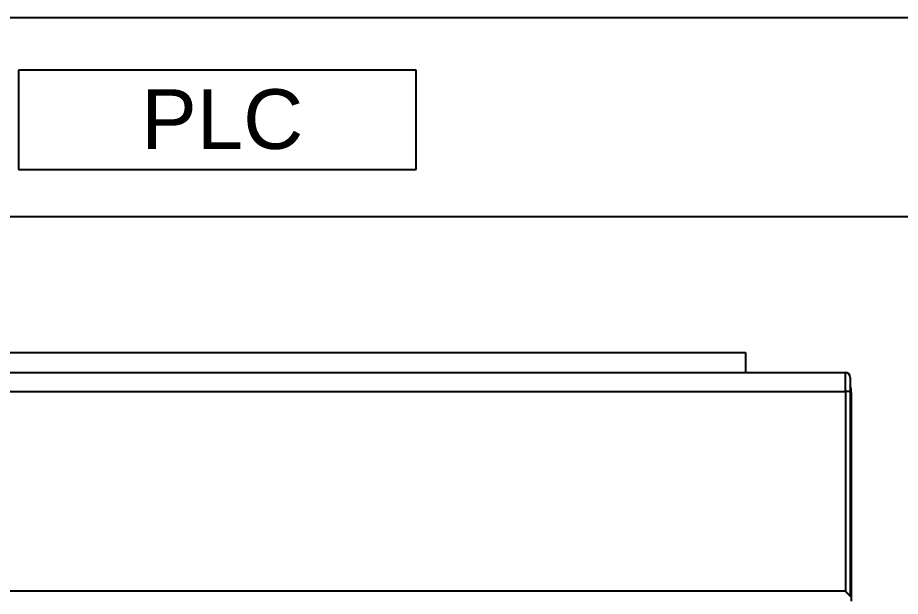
# Model space of a CAD drawing. Header units: millimetres. Extents: x 12275 to 14043, y 11466 to 13479.
# Drawn here: x 12958 to 13046.8, y 13099.3 to 13157.5 of the extents above; entities that cross this region are included whole.
import ezdxf

# ---------------------------------------------------------------- set-up
doc = ezdxf.new("R2010")
doc.units = ezdxf.units.MM
doc.styles.get("Standard").update_dxf_attribs({"font": 'arial.ttf'})

msp = doc.modelspace()

# ---------------------------------------------------------------- linework, layer by layer
at = {"color": 0}
for p, q in [((12894.27028, 13157.46096), (13274.27028, 13157.46096)), ((12958.10155, 13152.1895), (12958.10155, 13142.1895)), ((12998.10155, 13152.1895), (12958.10155, 13152.1895)), ((12998.10155, 13142.1895), (12998.10155, 13152.1895)), ((12958.10155, 13142.1895), (12998.10155, 13142.1895)), ((12894.27028, 13137.46096), (13274.27028, 13137.46096))]:
    msp.add_line(p, q, dxfattribs=at)
at = {"color": 0, "linetype": 'Continuous'}
for p, q in [((12952.12053, 13123.78511), (13031.22053, 13123.78511)), ((13031.22053, 13123.78511), (13031.22053, 13121.78511)), ((12942.07053, 13121.78511), (13041.27053, 13121.78511)), ((13041.27053, 13119.86837), (13041.27053, 13121.78511)), ((13041.77053, 13121.28511), (13041.77053, 13119.84755)), ((12942.07053, 13119.86837), (13041.27053, 13119.86837)), ((13041.27053, 13119.86837), (13041.27053, 13099.80592)), ((13041.77052, 13119.84757), (13041.76997, 13119.84856)), ((13041.77053, 13119.84755), (13041.77053, 13099.28554)), ((13041.87053, 13119.78511), (13041.77053, 13119.78511)), ((13041.87053, 13119.78511), (13041.87053, 13098.78511)), ((13041.27053, 13099.80592), (12942.07053, 13099.80592))]:
    msp.add_line(p, q, dxfattribs=at)
msp.add_lwpolyline([(13041.2703, 13099.80631), (13041.2743, 13099.80131), (13041.2773, 13099.79631), (13041.2813, 13099.79131), (13041.2853, 13099.78631), (13041.2883, 13099.78131), (13041.2923, 13099.77631), (13041.2963, 13099.77231), (13041.2993, 13099.76731), (13041.3033, 13099.76231), (13041.3073, 13099.75831), (13041.3113, 13099.75331), (13041.3153, 13099.74831), (13041.3193, 13099.74431), (13041.3233, 13099.73931), (13041.3273, 13099.73531), (13041.3303, 13099.73031), (13041.3343, 13099.72631), (13041.3383, 13099.72231), (13041.3423, 13099.71731), (13041.3463, 13099.71331), (13041.3513, 13099.70831), (13041.3553, 13099.70431), (13041.3593, 13099.70031), (13041.3633, 13099.69531), (13041.3673, 13099.69131), (13041.3713, 13099.68731), (13041.3753, 13099.68331), (13041.3793, 13099.67931), (13041.3833, 13099.67431), (13041.3883, 13099.67031), (13041.3923, 13099.66631), (13041.3963, 13099.66231), (13041.4003, 13099.65831), (13041.4043, 13099.65431), (13041.4093, 13099.65031), (13041.4133, 13099.64631), (13041.4173, 13099.64231), (13041.4213, 13099.63831), (13041.4263, 13099.63431), (13041.4303, 13099.63031), (13041.4343, 13099.62631), (13041.4383, 13099.62231), (13041.4433, 13099.61831), (13041.4473, 13099.61431), (13041.4513, 13099.61031), (13041.4553, 13099.60731), (13041.4603, 13099.60331), (13041.4643, 13099.59931), (13041.4683, 13099.59531), (13041.4723, 13099.59131), (13041.4773, 13099.58731), (13041.4813, 13099.58431), (13041.4853, 13099.58031), (13041.4893, 13099.57631), (13041.4943, 13099.57231), (13041.4983, 13099.56931), (13041.5023, 13099.56531), (13041.5063, 13099.56131), (13041.5113, 13099.55731), (13041.5153, 13099.55431), (13041.5193, 13099.55031), (13041.5233, 13099.54631), (13041.5273, 13099.54331), (13041.5313, 13099.53931), (13041.5353, 13099.53531), (13041.5403, 13099.53231), (13041.5443, 13099.52831), (13041.5483, 13099.52431), (13041.5523, 13099.52131), (13041.5563, 13099.51731), (13041.5603, 13099.51431), (13041.5643, 13099.51031), (13041.5683, 13099.50631), (13041.5723, 13099.50331), (13041.5763, 13099.49931), (13041.5803, 13099.49531), (13041.5843, 13099.49231), (13041.5883, 13099.48831), (13041.5913, 13099.48531), (13041.5953, 13099.48131), (13041.5993, 13099.47731), (13041.6033, 13099.47431), (13041.6073, 13099.47031), (13041.6103, 13099.46631), (13041.6143, 13099.46331), (13041.6183, 13099.45931), (13041.6213, 13099.45631), (13041.6253, 13099.45231), (13041.6283, 13099.44931), (13041.6323, 13099.44531), (13041.6363, 13099.44131), (13041.6393, 13099.43831), (13041.6433, 13099.43431), (13041.6463, 13099.43131), (13041.6493, 13099.42731), (13041.6533, 13099.42431), (13041.6563, 13099.42131), (13041.6593, 13099.41731), (13041.6633, 13099.41431), (13041.6663, 13099.41031), (13041.6693, 13099.40731), (13041.6723, 13099.40431), (13041.6753, 13099.40031), (13041.6783, 13099.39731), (13041.6813, 13099.39431), (13041.6843, 13099.39031), (13041.6873, 13099.38731), (13041.6903, 13099.38431), (13041.6933, 13099.38131), (13041.6963, 13099.37831), (13041.6993, 13099.37531), (13041.7013, 13099.37231), (13041.7043, 13099.36931), (13041.7073, 13099.36631), (13041.7093, 13099.36331), (13041.7123, 13099.36031), (13041.7143, 13099.35731), (13041.7173, 13099.35431), (13041.7193, 13099.35131), (13041.7223, 13099.34931), (13041.7243, 13099.34631), (13041.7263, 13099.34331), (13041.7283, 13099.34131), (13041.7313, 13099.33831), (13041.7333, 13099.33531), (13041.7353, 13099.33331), (13041.7373, 13099.33131), (13041.7393, 13099.32831), (13041.7413, 13099.32631), (13041.7433, 13099.32431), (13041.7443, 13099.32131), (13041.7463, 13099.31931), (13041.7483, 13099.31731), (13041.7493, 13099.31531), (13041.7513, 13099.31331), (13041.7523, 13099.31131), (13041.7543, 13099.30931), (13041.7553, 13099.30731), (13041.7573, 13099.30631), (13041.7583, 13099.30431), (13041.7593, 13099.30231), (13041.7613, 13099.29931), (13041.7633, 13099.29831), (13041.7643, 13099.29531), (13041.7663, 13099.29331), (13041.7673, 13099.29131), (13041.7693, 13099.28931), (13041.7703, 13099.28731), (13041.7703, 13099.28531)], dxfattribs=at)
for centre, radius, start, end in [((13041.27053, 13121.28511), 0.5, 0, 90), ((13039.87053, 13119.78511), 2, 0, 18.194872), ((13041.22115, 13096.40833), 23.46007, 89.7452149, 89.8794183), ((13041.30192, 13110.88594), 8.98226, 89.5803942, 89.8497733), ((13041.30032, 13110.43998), 9.42822, 89.4213403, 89.590471), ((13041.12771, 13098.06346), 21.80591, 89.2387173, 89.296265), ((13041.28143, 13109.69564), 10.1727, 89.0984969, 89.2339682), ((13041.32765, 13111.84229), 8.02561, 89.0061411, 89.1872832), ((13041.31778, 13111.45693), 8.41108, 88.8175296, 88.984453), ((13041.32239, 13111.62501), 8.24294, 88.6606912, 88.825467), ((13041.3492, 13112.73784), 7.12979, 88.479826, 88.6670452), ((13041.37639, 13113.60847), 6.25874, 88.3089289, 88.5171828), ((13041.39592, 13114.26908), 5.59785, 88.0847981, 88.3092678), ((13041.42175, 13114.9819), 4.88456, 87.8613003, 88.1081347), ((13041.45014, 13115.70451), 4.16139, 87.6044361, 87.8805698), ((13041.48178, 13116.39105), 3.47414, 87.3393773, 87.6526967), ((13041.51053, 13117.00043), 2.86408, 86.9914421, 87.3479659), ((13041.54356, 13117.57051), 2.29305, 86.6527627, 87.067917), ((13041.57456, 13118.06383), 1.79876, 86.2337379, 86.721055), ((13041.60546, 13118.50312), 1.35839, 85.727483, 86.3173064), ((13041.63354, 13118.86162), 0.9988, 85.0797855, 85.8014285), ((13041.66197, 13119.16151), 0.69758, 84.3727217, 85.2939217), ((13041.68645, 13119.38979), 0.46801, 83.416646, 84.6143888), ((13041.70892, 13119.56719), 0.2892, 82.1418093, 83.8106461), ((13041.72749, 13119.6903), 0.16472, 80.2463665, 82.6840165), ((13041.7433, 13119.77115), 0.08238, 77.5977406, 81.5585596), ((13041.75471, 13119.81651), 0.03566, 72.8380842, 79.8537859), ((13041.7633, 13119.84001), 0.01074, 62.7072318, 79.6199398), ((13041.76811, 13119.84733), 0.00223, 33.4012536, 87.1089838)]:
    msp.add_arc(centre, radius, start, end, dxfattribs=at)

# ---------------------------------------------------------------- texts
at = {"color": 0, "insert": (12970.43426, 13150.26162), "char_height": 6, "attachment_point": 1}
msp.add_mtext_dynamic_manual_height_columns('PLC', width=14.513371, gutter_width=1, heights=[0], dxfattribs=at)

doc.saveas('drawing.dxf')
